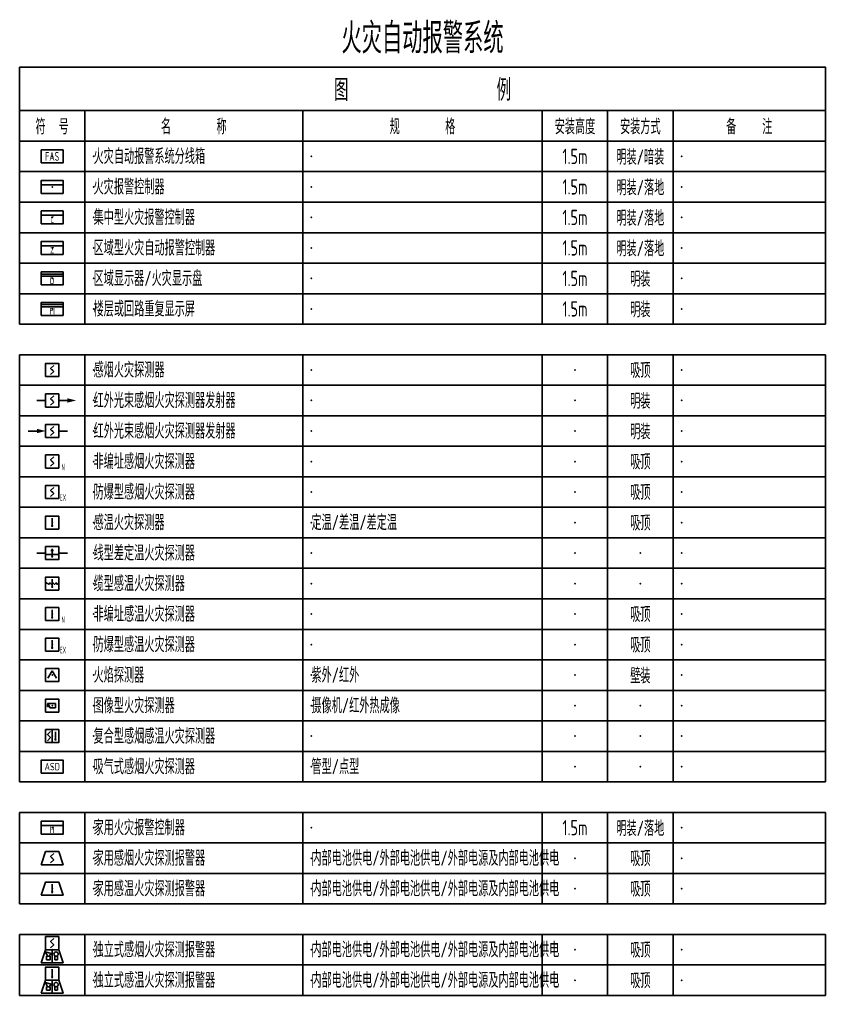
# Model space of a CAD drawing. Header units: millimetres. Extents: x -714894 to -19295, y 3400 to 234118.
# Drawn here: x -691095 to -672595, y 63800 to 86190 of the extents above; entities that cross this region are included whole.
import ezdxf
from ezdxf.enums import TextEntityAlignment as Align

# ---------------------------------------------------------------- set-up
doc = ezdxf.new("R2010")
doc.units = ezdxf.units.MM
doc.header["$LTSCALE"] = 500
for name, color, linetype in [('E-FAS-DEVC', 3, 'Continuous'), ('E-FAS-EQPM', 2, 'Continuous'), ('E-UNIV-DIAG', 2, 'Continuous'), ('E-UNIV-EL', 140, 'Continuous'), ('E-UNIV-NOTE', 6, 'Continuous')]:
    doc.layers.add(name, color=color, linetype=linetype)
doc.styles.add('TH-STYLE3', font='tssdeng.shx', dxfattribs={"width": 0.65, "bigfont": 'tssdchn.shx'})

# ---------------------------------------------------------------- blocks, each defined once
blk = doc.blocks.new('E-BKTS2')
for p, q in [((0, 0), (185, 0)), ((0, -7), (0, 0)), ((185, 0), (185, -7)), ((185, -7), (0, -7))]:
    blk.add_line(p, q)
at = {"linetype": 'Continuous'}
for p, q in [((15, 0), (15, -7)), ((65, 0), (65, -7)), ((120, 0), (120, -7)), ((135, 0), (135, -7)), ((150, 0), (150, -7))]:
    blk.add_line(p, q, dxfattribs=at)
for p in [(7.5, -3.5), (17, -3.5), (67, -3.5), (127.5, -3.5), (142.5, -3.5), (152, -3.5)]:
    blk.add_point(p, dxfattribs=at)
blk = doc.blocks.new('E-BKTS1')
blk.add_line((0, -10), (185, -10))
at = {"linetype": 'Continuous'}
for p, q in [((15, -10), (15, -17)), ((65, -10), (65, -17)), ((120, -10), (120, -17)), ((135, -10), (135, -17)), ((150, -10), (150, -17))]:
    blk.add_line(p, q, dxfattribs=at)
blk.add_lwpolyline([(0, 0), (185, 0), (185, -17), (0, -17)], close=True)
at = {"layer": 'E-UNIV-NOTE', "style": 'TH-STYLE3', "width": 0.7}
for s, height, p in [('图                例', 5, (92.5, -5)), ('安装高度', 3.5, (127.5, -13.5)), ('安装方式', 3.5, (142.5, -13.5))]:
    blk.add_text(s, height=height, dxfattribs=at).set_placement(p, align=Align.MIDDLE)
at = {"layer": 'E-UNIV-NOTE', "linetype": 'Continuous', "style": 'TH-STYLE3', "width": 0.7}
for s, p in [('符  号', (7.5, -13.5)), ('名       称', (40, -13.5)), ('规       格', (92.5, -13.5)), ('备    注', (167.5, -13.5))]:
    blk.add_text(s, height=3.5, dxfattribs=at).set_placement(p, align=Align.MIDDLE)
blk = doc.blocks.new('E-BFAS110')
blk.add_lwpolyline([(-1.5, -1.5), (-1.5, 1.5), (1.5, 1.5), (1.5, -1.5)], close=True)
at = {"layer": 'E-UNIV-EL'}
blk.add_lwpolyline([(0.35, 1.06), (-0.35, 0.35), (0.35, -0.35), (-0.35, -1.06)], dxfattribs=at)
blk = doc.blocks.new('E-BFAS112')
blk.add_lwpolyline([(-1.5, -1.5), (-1.5, 1.5), (1.5, 1.5), (1.5, -1.5)], close=True)
at = {"layer": 'E-UNIV-EL'}
for p, q in [((-3.5, 0), (-1.5, 0)), ((1.5, 0), (3.5, 0))]:
    blk.add_line(p, q, dxfattribs=at)
blk.add_lwpolyline([(0.35, 1.06), (-0.35, 0.35), (0.35, -0.35), (-0.35, -1.06)], dxfattribs=at)
blk.add_lwpolyline([(3.5, 0, 1, 0, 0), (5.5, 0, 0, 0, 0)], format="xyseb", dxfattribs=at)
blk = doc.blocks.new('E-BFAS113')
blk.add_lwpolyline([(-1.5, -1.5), (-1.5, 1.5), (1.5, 1.5), (1.5, -1.5)], close=True)
at = {"layer": 'E-UNIV-EL'}
for p, q in [((-5.5, 0), (-3.5, 0)), ((3.5, 0), (1.5, 0))]:
    blk.add_line(p, q, dxfattribs=at)
blk.add_lwpolyline([(-3.5, 0, 1, 0, 0), (-1.5, 0, 0, 0, 0)], format="xyseb", dxfattribs=at)
blk.add_lwpolyline([(0.35, 1.06), (-0.35, 0.35), (0.35, -0.35), (-0.35, -1.06)], dxfattribs=at)
blk = doc.blocks.new('E-BFAS122')
blk.add_lwpolyline([(-1.5, -1.5), (-1.5, 1.5), (1.5, 1.5), (1.5, -1.5)], close=True)
at = {"layer": 'E-UNIV-EL'}
for p, q in [((-3.5, 0), (-1.5, 0)), ((0.3, 0.6), (-0.3, 0.6)), ((0, -1), (0, 1)), ((3.5, 0), (1.5, 0)), ((1.5, -0.3), (-1.5, -0.3))]:
    blk.add_line(p, q, dxfattribs=at)
at = {"layer": 'E-UNIV-EL', "const_width": 0.25}
blk.add_lwpolyline([(-0.125, -0.75, 1), (0.125, -0.75, 1)], format="xyb", close=True, dxfattribs=at)
blk = doc.blocks.new('E-BFAS123')
blk.add_lwpolyline([(-1.5, -1.5), (-1.5, 1.5), (1.5, 1.5), (1.5, -1.5)], close=True)
at = {"layer": 'E-UNIV-EL'}
blk.add_line((0, -1), (0, 1), dxfattribs=at)
blk.add_lwpolyline([(1.5, 0.09), (1.24, -0.18), (0.88, 0.18), (0.53, -0.18), (0.18, 0.18), (-0.18, -0.18), (-0.53, 0.18), (-0.88, -0.18), (-1.24, 0.18), (-1.5, -0.09)], dxfattribs=at)
at = {"layer": 'E-UNIV-EL', "const_width": 0.25}
blk.add_lwpolyline([(-0.12, -0.75, 1), (0.12, -0.75, 1)], format="xyb", close=True, dxfattribs=at)
blk = doc.blocks.new('E-BFAS120')
blk.add_lwpolyline([(-1.5, -1.5), (-1.5, 1.5), (1.5, 1.5), (1.5, -1.5)], close=True)
at = {"layer": 'E-UNIV-EL'}
blk.add_line((0, -1), (0, 1), dxfattribs=at)
at = {"layer": 'E-UNIV-EL', "const_width": 0.25}
blk.add_lwpolyline([(-0.125, -0.75, 1), (0.125, -0.75, 1)], format="xyb", close=True, dxfattribs=at)
blk = doc.blocks.new('E-BFAS130')
blk.add_lwpolyline([(-1.5, -1.5), (-1.5, 1.5), (1.5, 1.5), (1.5, -1.5)], close=True)
at = {"layer": 'E-UNIV-EL'}
for q in [(-1, -0.73), (1, -0.73)]:
    blk.add_line((0, 1), q, dxfattribs=at)
blk = doc.blocks.new('E-BFAS150')
blk.add_lwpolyline([(-1.5, -1.5), (-1.5, 1.5), (1.5, 1.5), (1.5, -1.5)], close=True)
at = {"layer": 'E-UNIV-EL'}
for p, q in [((0, 1.5), (0, -1.5)), ((0.75, -1), (0.75, 1))]:
    blk.add_line(p, q, dxfattribs=at)
blk.add_lwpolyline([(-0.4, 1.06), (-1.1, 0.35), (-0.4, -0.35), (-1.1, -1.06)], dxfattribs=at)
at = {"layer": 'E-UNIV-EL', "const_width": 0.25}
blk.add_lwpolyline([(0.62, -0.75, 1), (0.88, -0.75, 1)], format="xyb", close=True, dxfattribs=at)
blk = doc.blocks.new('E-BFAS160')
blk.add_lwpolyline([(-2.5, -1.5), (-2.5, 1.5), (2.5, 1.5), (2.5, -1.5)], close=True)
at = {"layer": 'E-UNIV-EL', "style": 'TH-STYLE3', "width": 0.7}
blk.add_attdef('F', text='', height=1.7, dxfattribs=at).set_placement((0, 0), align=Align.MIDDLE)
blk = doc.blocks.new('E-BFAS020')
blk.add_lwpolyline([(-2.5, -1.5), (-2.5, 1.5), (2.5, 1.5), (2.5, -1.5)], close=True)
at = {"layer": 'E-UNIV-EL'}
blk.add_line((-2.5, 0.5), (2.5, 0.5), dxfattribs=at)
blk = doc.blocks.new('E-BFAS021')
blk.add_lwpolyline([(-2.5, -1.5), (-2.5, 1.5), (2.5, 1.5), (2.5, -1.5)], close=True)
at = {"layer": 'E-UNIV-EL'}
blk.add_line((-2.5, 0.5), (2.5, 0.5), dxfattribs=at)
at = {"layer": 'E-UNIV-EL', "style": 'TH-STYLE3', "width": 0.7}
blk.add_attdef('F', text='', height=1.5, dxfattribs=at).set_placement((0, -0.5), align=Align.MIDDLE)
blk = doc.blocks.new('E-BFAS022')
blk.add_lwpolyline([(-2.5, -1.5), (-2.5, 1.5), (2.5, 1.5), (2.5, -1.5)], close=True)
at = {"layer": 'E-UNIV-EL'}
blk.add_line((-2.5, 0.5), (2.5, 0.5), dxfattribs=at)
at = {"layer": 'E-UNIV-EL', "style": 'TH-STYLE3', "width": 0.7}
blk.add_attdef('F', text='', height=1.5, dxfattribs=at).set_placement((0, -0.5), align=Align.MIDDLE)
blk = doc.blocks.new('E-BFAS010')
blk.add_lwpolyline([(-2.5, -1.5), (-2.5, 1.5), (2.5, 1.5), (2.5, -1.5)], close=True)
at = {"layer": 'E-UNIV-EL', "style": 'TH-STYLE3', "width": 0.7}
blk.add_attdef('BOX', text='', height=2, dxfattribs=at).set_placement((0, 0), align=Align.MIDDLE)
blk = doc.blocks.new('E-BFAS030')
blk.add_lwpolyline([(-2.5, -1.5), (-2.5, 1.5), (2.5, 1.5), (2.5, -1.5)], close=True)
at = {"layer": 'E-UNIV-EL'}
for p, q in [((-2.5, 1), (2.5, 1)), ((-2.5, 0.5), (2.5, 0.5))]:
    blk.add_line(p, q, dxfattribs=at)
at = {"layer": 'E-UNIV-EL', "style": 'TH-STYLE3', "width": 0.7}
blk.add_attdef('F', text='', height=1.5, dxfattribs=at).set_placement((0, -0.5), align=Align.MIDDLE)
blk = doc.blocks.new('E-BFAS031')
blk.add_lwpolyline([(-2.5, -1.5), (-2.5, 1.5), (2.5, 1.5), (2.5, -1.5)], close=True)
at = {"layer": 'E-UNIV-EL'}
for p, q in [((-2.5, 1), (2.5, 1)), ((-2.5, 0.5), (2.5, 0.5))]:
    blk.add_line(p, q, dxfattribs=at)
at = {"layer": 'E-UNIV-EL', "style": 'TH-STYLE3', "width": 0.7}
blk.add_attdef('F', text='', height=1.5, dxfattribs=at).set_placement((0, -0.5), align=Align.MIDDLE)
blk = doc.blocks.new('E-BFAS110-2')
blk.add_lwpolyline([(-1.5, -1.5), (-1.5, 1.5), (1.5, 1.5), (1.5, -1.5)], close=True)
at = {"layer": 'E-UNIV-EL'}
blk.add_lwpolyline([(0.35, 1.06), (-0.35, 0.35), (0.35, -0.35), (-0.35, -1.06)], dxfattribs=at)
at = {"layer": 'E-UNIV-EL', "style": 'TH-STYLE3', "width": 0.5}
blk.add_attdef('F', text='', height=1.5, dxfattribs=at).set_placement((2.5, -1.25), align=Align.MIDDLE)
blk = doc.blocks.new('E-BFAS110-3')
blk.add_lwpolyline([(-1.5, -1.5), (-1.5, 1.5), (1.5, 1.5), (1.5, -1.5)], close=True)
at = {"layer": 'E-UNIV-EL'}
blk.add_lwpolyline([(0.35, 1.06), (-0.35, 0.35), (0.35, -0.35), (-0.35, -1.06)], dxfattribs=at)
at = {"layer": 'E-UNIV-EL', "style": 'TH-STYLE3', "width": 0.5}
blk.add_attdef('F', text='', height=1.5, dxfattribs=at).set_placement((2.5, -1.25), align=Align.MIDDLE)
blk = doc.blocks.new('E-BFAS120-2')
blk.add_lwpolyline([(-1.5, -1.5), (-1.5, 1.5), (1.5, 1.5), (1.5, -1.5)], close=True)
at = {"layer": 'E-UNIV-EL'}
blk.add_line((0, -1), (0, 1), dxfattribs=at)
at = {"layer": 'E-UNIV-EL', "const_width": 0.25}
blk.add_lwpolyline([(-0.125, -0.75, 1), (0.125, -0.75, 1)], format="xyb", close=True, dxfattribs=at)
at = {"layer": 'E-UNIV-EL', "style": 'TH-STYLE3', "width": 0.5}
blk.add_attdef('F', text='', height=1.5, dxfattribs=at).set_placement((2.5, -1.25), align=Align.MIDDLE)
blk = doc.blocks.new('E-BFAS120-3')
blk.add_lwpolyline([(-1.5, -1.5), (-1.5, 1.5), (1.5, 1.5), (1.5, -1.5)], close=True)
at = {"layer": 'E-UNIV-EL'}
blk.add_line((0, -1), (0, 1), dxfattribs=at)
at = {"layer": 'E-UNIV-EL', "const_width": 0.25}
blk.add_lwpolyline([(-0.125, -0.75, 1), (0.125, -0.75, 1)], format="xyb", close=True, dxfattribs=at)
at = {"layer": 'E-UNIV-EL', "style": 'TH-STYLE3', "width": 0.5}
blk.add_attdef('F', text='', height=1.5, dxfattribs=at).set_placement((2.5, -1.25), align=Align.MIDDLE)
blk = doc.blocks.new('E-BFAS060')
blk.add_lwpolyline([(-2.5, -1.5), (-2.5, 1.5), (2.5, 1.5), (2.5, -1.5)], close=True)
at = {"layer": 'E-UNIV-EL'}
blk.add_line((-2.5, 0.5), (2.5, 0.5), dxfattribs=at)
at = {"layer": 'E-UNIV-EL', "style": 'TH-STYLE3', "width": 0.7}
blk.add_attdef('F', text='', height=1.5, dxfattribs=at).set_placement((0, -0.5), align=Align.MIDDLE)
blk = doc.blocks.new('E-BFAS114')
blk.add_lwpolyline([(-2.5, -1.5), (-1.5, 1.5), (1.5, 1.5), (2.5, -1.5)], close=True)
at = {"layer": 'E-UNIV-EL'}
blk.add_lwpolyline([(0.35, 1.06), (-0.35, 0.35), (0.35, -0.35), (-0.35, -1.06)], dxfattribs=at)
blk = doc.blocks.new('E-BFAS124')
blk.add_lwpolyline([(-2.5, -1.5), (-1.5, 1.5), (1.5, 1.5), (2.5, -1.5)], close=True)
at = {"layer": 'E-UNIV-EL'}
blk.add_line((0, -1), (0, 1), dxfattribs=at)
at = {"layer": 'E-UNIV-EL', "const_width": 0.25}
blk.add_lwpolyline([(-0.125, -0.75, 1), (0.125, -0.75, 1)], format="xyb", close=True, dxfattribs=at)
blk = doc.blocks.new('E-BFAS170')
blk.add_lwpolyline([(-1.5, -1.5), (-1.5, 1.5), (1.5, 1.5), (1.5, -1.5)], close=True)
at = {"layer": 'E-UNIV-EL'}
blk.add_lwpolyline([(-0.65, -0.2), (-1.1, -0.2), (-1.1, 0.2), (-0.85, 0.2)], dxfattribs=at)
blk.add_lwpolyline([(0.75, 0.5), (-1, 0.5), (-0.5, -0.5), (0.75, -0.5)], close=True, dxfattribs=at)
blk = doc.blocks.new('E-BFAS115')
for points in [[(-1.5, 0), (-1.5, 3), (1.5, 3), (1.5, 0)], [(-2.5, -3), (-1.5, 0), (1.5, 0), (2.5, -3)]]:
    blk.add_lwpolyline(points, close=True)
at = {"layer": 'E-UNIV-EL'}
for p, q in [((0, 0), (0, -3)), ((-1.56, -0.5), (-0.24, -0.9)), ((-1.1, -1.5), (-1.56, -0.5)), ((-0.5, -1.5), (-1.3, -1.5)), ((-1.3, -1.5), (-1.3, -2.3)), ((-0.7, -1.5), (-0.24, -0.9)), ((-0.5, -1.5), (-0.5, -2.3)), ((0.6, -1.4), (0.6, -2.3)), ((1.2, -1.4), (1.2, -2.3)), ((-1.3, -2.3), (-0.5, -2.3)), ((1.2, -2.3), (0.6, -2.3))]:
    blk.add_line(p, q, dxfattribs=at)
blk.add_lwpolyline([(0.35, 2.56), (-0.35, 1.85), (0.35, 1.15), (-0.35, 0.44)], dxfattribs=at)
blk.add_circle((0.9, -1), 0.5, dxfattribs=at)
blk = doc.blocks.new('E-BFAS125')
for points in [[(-1.5, 0), (-1.5, 3), (1.5, 3), (1.5, 0)], [(-2.5, -3), (-1.5, 0), (1.5, 0), (2.5, -3)]]:
    blk.add_lwpolyline(points, close=True)
at = {"layer": 'E-UNIV-EL'}
for p, q in [((0, 0.5), (0, 2.5)), ((0, 0), (0, -3)), ((-1.56, -0.5), (-0.24, -0.9)), ((-1.1, -1.5), (-1.56, -0.5)), ((-0.5, -1.5), (-1.3, -1.5)), ((-1.3, -1.5), (-1.3, -2.3)), ((-0.7, -1.5), (-0.24, -0.9)), ((-0.5, -1.5), (-0.5, -2.3)), ((0.6, -1.4), (0.6, -2.3)), ((1.2, -1.4), (1.2, -2.3)), ((-1.3, -2.3), (-0.5, -2.3)), ((1.2, -2.3), (0.6, -2.3))]:
    blk.add_line(p, q, dxfattribs=at)
at = {"layer": 'E-UNIV-EL', "const_width": 0.25}
blk.add_lwpolyline([(-0.12, 0.75, 1), (0.12, 0.75, 1)], format="xyb", close=True, dxfattribs=at)
at = {"layer": 'E-UNIV-EL'}
blk.add_circle((0.9, -1), 0.5, dxfattribs=at)

msp = doc.modelspace()

# ---------------------------------------------------------------- block references
at = {"layer": 'E-FAS-DEVC', "xscale": 100, "yscale": 100, "zscale": 100}
for name, p in [('E-BFAS110', (-690344.54, 78150)), ('E-BFAS112', (-690344.54, 77450)), ('E-BFAS113', (-690344.54, 76750)), ('E-BFAS120', (-690344.54, 74650)), ('E-BFAS122', (-690344.54, 73950)), ('E-BFAS123', (-690344.54, 73250)), ('E-BFAS130', (-690344.54, 71150)), ('E-BFAS170', (-690344.54, 70450)), ('E-BFAS150', (-690344.54, 69750)), ('E-BFAS114', (-690344.54, 66950)), ('E-BFAS124', (-690344.54, 66250)), ('E-BFAS115', (-690344.54, 64850)), ('E-BFAS125', (-690344.54, 64150))]:
    msp.add_blockref(name, p, dxfattribs=at)
for name, p, values in [('E-BFAS110-2', (-690344.54, 76050), {'F': 'N'}), ('E-BFAS110-3', (-690344.54, 75350), {'F': 'EX'}), ('E-BFAS120-2', (-690344.54, 72550), {'F': 'N'}), ('E-BFAS120-3', (-690344.54, 71850), {'F': 'EX'}), ('E-BFAS160', (-690344.54, 69050), {'F': 'ASD'}), ('E-BFAS060', (-690344.54, 67650), {'F': 'H'})]:
    msp.add_blockref(name, p, dxfattribs=at).add_auto_attribs(values)
at = {"layer": 'E-FAS-EQPM', "xscale": 100, "yscale": 100, "zscale": 100}
for name, p, values in [('E-BFAS010', (-690344.54, 83050), {'BOX': 'FAS'}), ('E-BFAS021', (-690344.54, 81650), {'F': 'C'}), ('E-BFAS022', (-690344.54, 80950), {'F': 'Z'}), ('E-BFAS030', (-690344.54, 80250), {'F': 'D'}), ('E-BFAS031', (-690344.54, 79550), {'F': 'FI'})]:
    msp.add_blockref(name, p, dxfattribs=at).add_auto_attribs(values)
msp.add_blockref('E-BFAS020', (-690344.54, 82350), dxfattribs=at)
at = {"layer": 'E-UNIV-DIAG', "xscale": 100, "yscale": 100, "zscale": 100}
for name, p in [('E-BKTS1', (-691094.54, 85100)), ('E-BKTS2', (-691094.54, 83400)), ('E-BKTS2', (-691094.54, 82700)), ('E-BKTS2', (-691094.54, 82000)), ('E-BKTS2', (-691094.54, 81300)), ('E-BKTS2', (-691094.54, 80600)), ('E-BKTS2', (-691094.54, 79900)), ('E-BKTS2', (-691094.54, 78500)), ('E-BKTS2', (-691094.54, 77800)), ('E-BKTS2', (-691094.54, 77100)), ('E-BKTS2', (-691094.54, 76400)), ('E-BKTS2', (-691094.54, 75700)), ('E-BKTS2', (-691094.54, 75000)), ('E-BKTS2', (-691094.54, 74300)), ('E-BKTS2', (-691094.54, 73600)), ('E-BKTS2', (-691094.54, 72900)), ('E-BKTS2', (-691094.54, 72200)), ('E-BKTS2', (-691094.54, 71500)), ('E-BKTS2', (-691094.54, 70800)), ('E-BKTS2', (-691094.54, 70100)), ('E-BKTS2', (-691094.54, 69400)), ('E-BKTS2', (-691094.54, 68000)), ('E-BKTS2', (-691094.54, 67300)), ('E-BKTS2', (-691094.54, 66600)), ('E-BKTS2', (-691094.54, 65200)), ('E-BKTS2', (-691094.54, 64500))]:
    msp.add_blockref(name, p, dxfattribs=at)

# ---------------------------------------------------------------- texts
at = {"layer": 'E-UNIV-NOTE', "style": 'TH-STYLE3', "width": 0.7}
for s, height, p in [('火灾自动报警系统', 700, (-681844.54, 85800)), ('1.5m', 350, (-678344.54, 83050)), ('明装/暗装', 350, (-676844.54, 83050)), ('1.5m', 350, (-678344.54, 82350)), ('明装/落地', 350, (-676844.54, 82350)), ('1.5m', 350, (-678344.54, 81650)), ('明装/落地', 350, (-676844.54, 81650)), ('1.5m', 350, (-678344.54, 80950)), ('明装/落地', 350, (-676844.54, 80950)), ('1.5m', 350, (-678344.54, 80250)), ('明装', 350, (-676844.54, 80250)), ('1.5m', 350, (-678344.54, 79550)), ('明装', 350, (-676844.54, 79550)), ('吸顶', 350, (-676844.54, 78150)), ('明装', 350, (-676844.54, 77450)), ('明装', 350, (-676844.54, 76750)), ('吸顶', 350, (-676844.54, 76050)), ('吸顶', 350, (-676844.54, 75350)), ('吸顶', 350, (-676844.54, 74650)), ('吸顶', 350, (-676844.54, 72550)), ('吸顶', 350, (-676844.54, 71850)), ('壁装', 350, (-676844.54, 71150)), ('明装/落地', 350, (-676844.54, 67650)), ('1.5m', 350, (-678344.54, 67650)), ('吸顶', 350, (-676844.54, 66950)), ('吸顶', 350, (-676844.54, 66250)), ('吸顶', 350, (-676844.54, 64850)), ('吸顶', 350, (-676844.54, 64150))]:
    msp.add_text(s, height=height, dxfattribs=at).set_placement(p, align=Align.MIDDLE)
at = {"layer": 'E-UNIV-NOTE', "linetype": 'Continuous', "style": 'TH-STYLE3', "width": 0.7}
for s, p in [('火灾自动报警系统分线箱', (-689394.54, 83050)), ('火灾报警控制器', (-689394.54, 82350)), ('集中型火灾报警控制器', (-689394.54, 81650)), ('区域型火灾自动报警控制器', (-689394.54, 80950)), ('家用火灾报警控制器', (-689394.54, 67650)), ('内部电池供电/外部电池供电/外部电源及内部电池供电', (-684394.54, 66950)), ('内部电池供电/外部电池供电/外部电源及内部电池供电', (-684394.54, 66250)), ('内部电池供电/外部电池供电/外部电源及内部电池供电', (-684394.54, 64850)), ('内部电池供电/外部电池供电/外部电源及内部电池供电', (-684394.54, 64150))]:
    msp.add_text(s, height=350, dxfattribs=at).set_placement(p, align=Align.MIDDLE_LEFT)
at = {"layer": 'E-UNIV-NOTE', "style": 'TH-STYLE3', "width": 0.7}
for s, p in [('区域显示器/火灾显示盘', (-689394.54, 80250)), ('楼层或回路重复显示屏', (-689394.54, 79550)), ('感烟火灾探测器', (-689394.54, 78150)), ('红外光束感烟火灾探测器发射器', (-689394.54, 77450)), ('红外光束感烟火灾探测器发射器', (-689394.54, 76750)), ('非编址感烟火灾探测器', (-689394.54, 76050)), ('防爆型感烟火灾探测器', (-689394.54, 75350)), ('感温火灾探测器', (-689394.54, 74650)), ('定温/差温/差定温', (-684394.54, 74650)), ('线型差定温火灾探测器', (-689394.54, 73950)), ('缆型感温火灾探测器', (-689394.54, 73250)), ('非编址感温火灾探测器', (-689394.54, 72550)), ('防爆型感温火灾探测器', (-689394.54, 71850)), ('火焰探测器', (-689394.54, 71150)), ('紫外/红外', (-684394.54, 71150)), ('图像型火灾探测器', (-689394.54, 70450)), ('摄像机/红外热成像', (-684394.54, 70450)), ('复合型感烟感温火灾探测器', (-689394.54, 69750)), ('吸气式感烟火灾探测器', (-689394.54, 69050)), ('管型/点型', (-684394.54, 69050)), ('家用感烟火灾探测报警器', (-689394.54, 66950)), ('家用感温火灾探测报警器', (-689394.54, 66250)), ('独立式感烟火灾探测报警器', (-689394.54, 64850)), ('独立式感温火灾探测报警器', (-689394.54, 64150))]:
    msp.add_text(s, height=350, dxfattribs=at).set_placement(p, align=Align.MIDDLE_LEFT)

doc.saveas('drawing.dxf')
